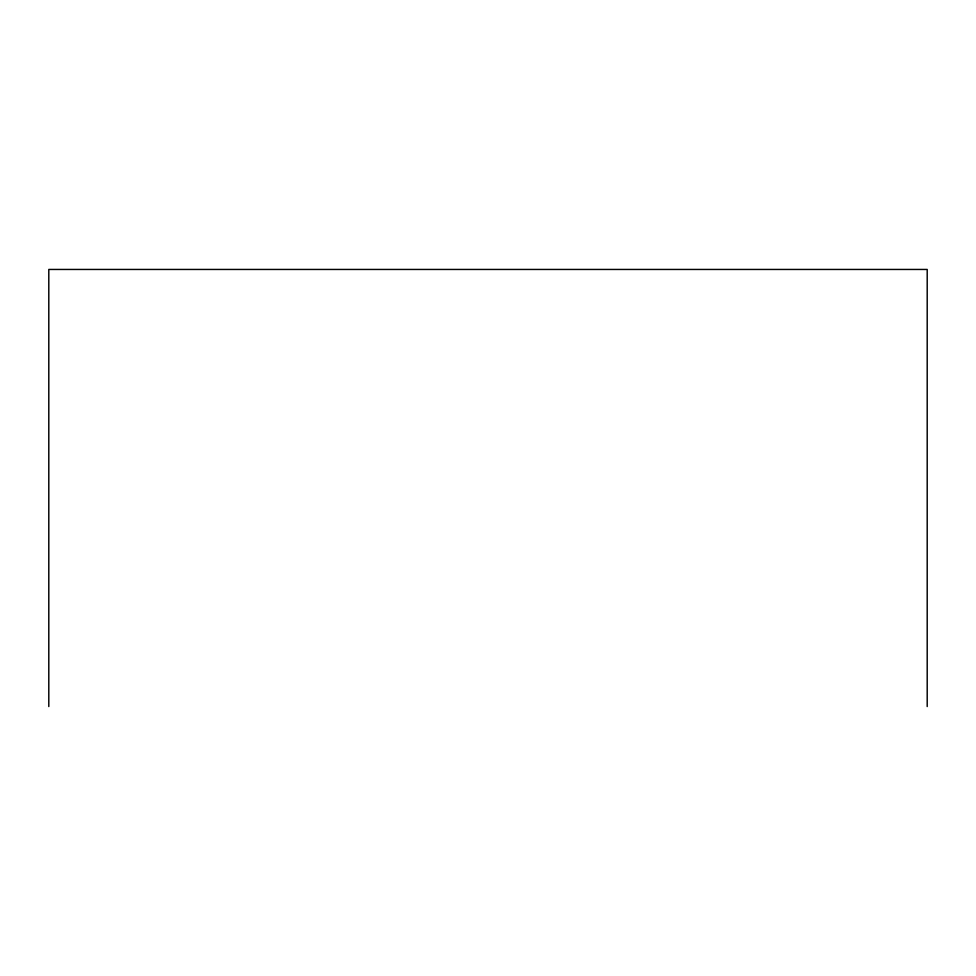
<?xml version="1.0" encoding="UTF-8"?>
<svg xmlns="http://www.w3.org/2000/svg" width="976" height="976" viewBox="0 0 976 976"><rect width="100%" height="100%" fill="white"/><g stroke="black" fill="none" stroke-linecap="round" stroke-linejoin="round"><path stroke-width="1.46" d="M927.2 706.551L927.2 269.449L48.8 269.449L48.8 706.551"/></g></svg>
